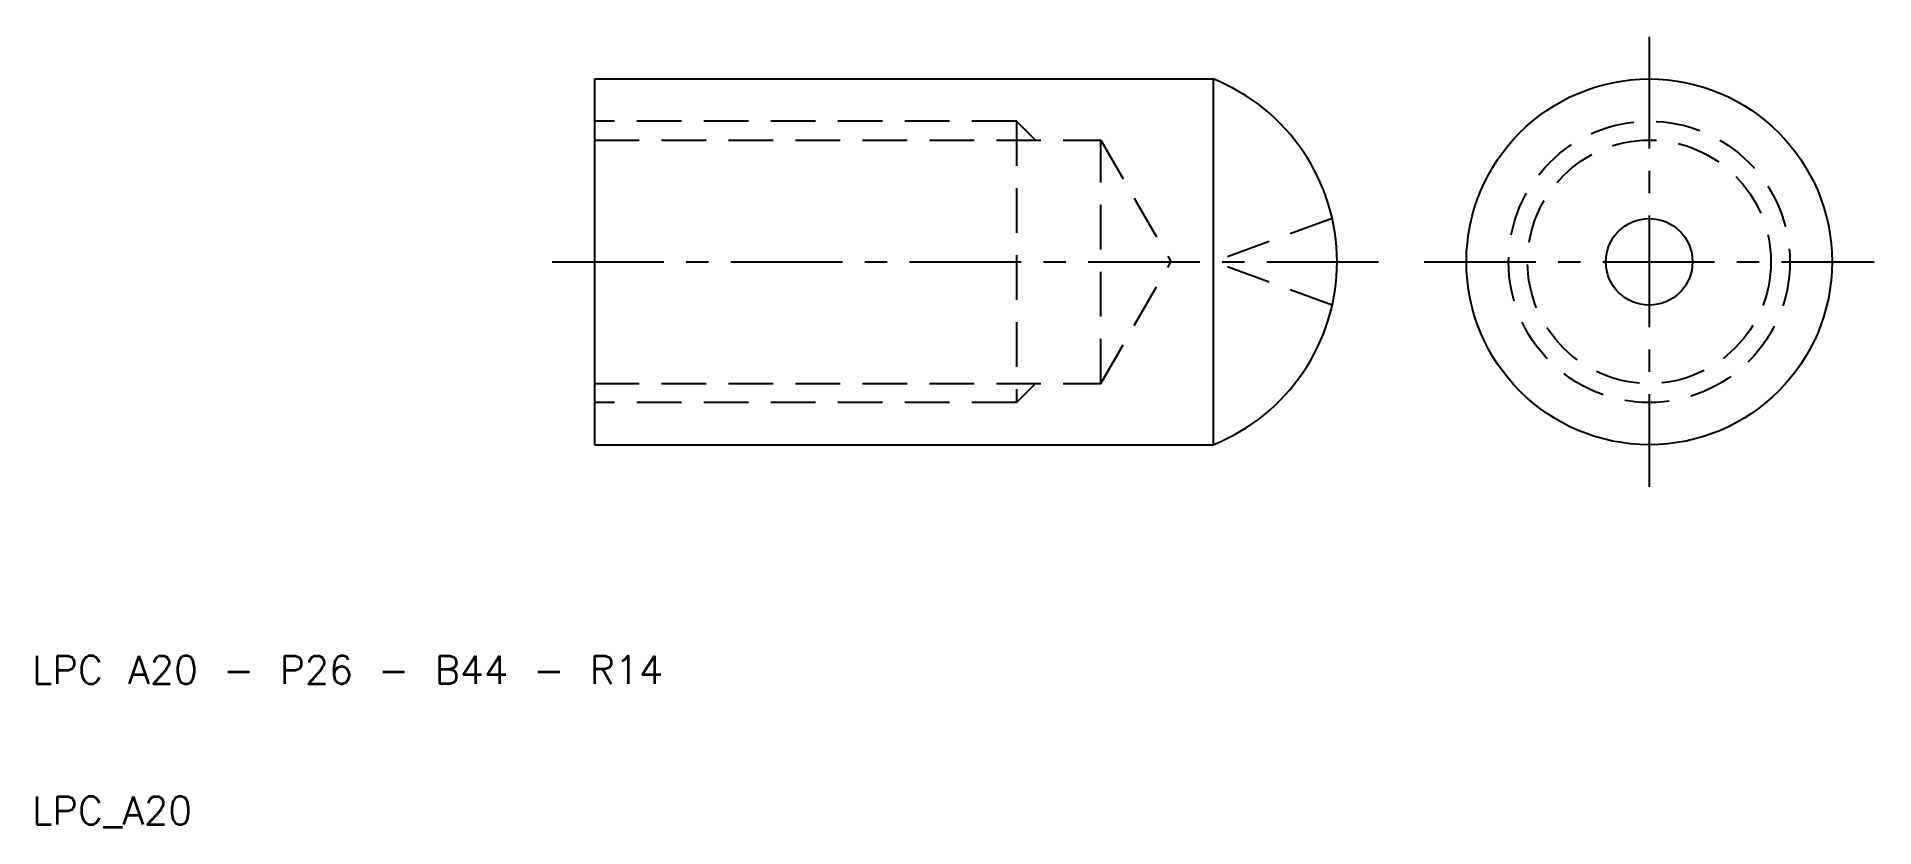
# Model space of a CAD drawing. Extents: x 10 to 141, y 10 to 66.
import ezdxf

# ---------------------------------------------------------------- set-up
doc = ezdxf.new("R2010")
doc.units = 0
doc.header["$LTSCALE"] = 0.25
doc.linetypes.add('CENTER', pattern=[50.8, 31.75, -6.35, 6.35, -6.35])
doc.linetypes.add('DASHED', pattern=[19.05, 12.7, -6.35])
doc.layers.get('0').update_dxf_attribs({"linetype": 'CONTINUOUS'})
doc.layers.add('CENTER', color=1, linetype='CENTER')
doc.styles.get("Standard").update_dxf_attribs({"font": 'txt.shx'})

msp = doc.modelspace()

# ---------------------------------------------------------------- linework, layer by layer
for p, q in [((50, 63), (94, 63)), ((50, 63), (50, 37)), ((94, 63), (94, 37)), ((50, 37), (94, 37))]:
    msp.add_line(p, q)
at = {"color": 3, "linetype": 'DASHED'}
for p, q in [((80, 60), (50, 60)), ((80, 60), (80, 40)), ((81.35, 58.65), (80, 60)), ((50, 58.65), (86, 58.65)), ((86, 58.65), (90.99, 50)), ((86, 41.35), (86, 58.65)), ((102.46, 53.08), (94, 50)), ((86, 41.35), (90.99, 50)), ((102.46, 46.92), (94, 50)), ((50, 41.35), (86, 41.35)), ((81.35, 41.35), (80, 40)), ((80, 40), (50, 40))]:
    msp.add_line(p, q, dxfattribs=at)
for radius in [13, 3.08]:
    msp.add_circle((125, 50), radius)
for radius in [10, 8.65]:
    msp.add_circle((125, 50), radius, dxfattribs=at)
msp.add_arc((88.8, 50), 14, 291.7868, 68.2132)
at = {"layer": 'CENTER', "color": 1, "linetype": 'CENTER'}
for p, q in [((125, 66), (125, 34)), ((47, 50), (105.8, 50)), ((109, 50), (141, 50))]:
    msp.add_line(p, q, dxfattribs=at)

# ---------------------------------------------------------------- texts
for s, p in [('LPC A20 - P26 - B44 - R14', (10, 20)), ('LPC_A20', (10, 10))]:
    msp.add_text(s, height=2).set_placement(p)

doc.saveas('drawing.dxf')
